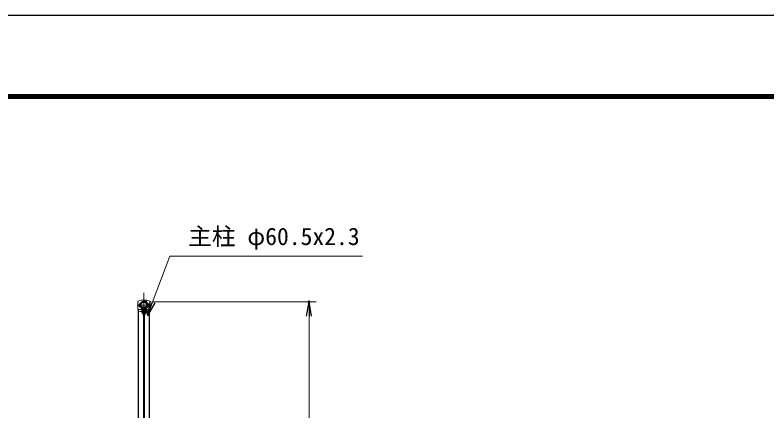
# Model space of a CAD drawing. Units: millimetres, scale not verified. Extents: x -8399 to 8401, y -5940 to 5940.
# Drawn here: x -2303 to 1865, y 3746 to 5940 of the extents above; entities that cross this region are included whole.
import ezdxf
from ezdxf.enums import TextEntityAlignment as Align

# ---------------------------------------------------------------- set-up
doc = ezdxf.new("R2010")
doc.units = ezdxf.units.MM
doc.header["$LTSCALE"] = 20
doc.header["$PDMODE"] = 32
doc.header["$PDSIZE"] = 10
doc.linetypes.add('USER1', pattern=[50.8, 31.75, -6.35, 6.35, -6.35])
for name, color, linetype, lineweight in [('0-1_D-STR1', 1, 'Continuous', 25), ('0-4_D-BMK', 2, 'USER1', 13), ('0-5_D-STR-DIM', 7, 'Continuous', 13), ('0-8_D-STR3', 3, 'Continuous', 13), ('0-9_D-STR-TXT', 7, 'Continuous', 13), ('0-E_D-TTL', 7, 'Continuous', 25)]:
    doc.layers.add(name, color=color, linetype=linetype, lineweight=lineweight)
doc.layers.add('0-6_0', color=7, linetype='Continuous')
doc.layers.add('0-7_Defpoints', color=8, linetype='Continuous')
doc.styles.add('ＭＳ ゴシック', font='')
doc.styles.get('ＭＳ ゴシック').set_extended_font_data('MS Gothic')

# ---------------------------------------------------------------- blocks, each defined once
blk = doc.blocks.new('_Open')
at = {"layer": '0-6_0'}
blk.add_line((-20, 3.333), (0, 0), dxfattribs=at)
blk.add_lwpolyline([(-20, -3.333), (0, 0), (-20, 0)], dxfattribs=at)

msp = doc.modelspace()

# ---------------------------------------------------------------- linework, layer by layer
at = {"layer": '0-1_D-STR1'}
for p, q in [((-1618.83, 3687.95), (-1618.83, 4308.9)), ((-1598.76, 4322.15), (-1597.37, 4322.95)), ((-1595.26, 4316.07), (-1598.76, 4322.15)), ((-1593.87, 4316.87), (-1597.37, 4322.95)), ((-1583.3, 4316.87), (-1579.79, 4322.95)), ((-1581.91, 4316.07), (-1578.4, 4322.15)), ((-1578.4, 4322.15), (-1579.79, 4322.95)), ((-1558.33, 3687.95), (-1558.33, 4308.9))]:
    msp.add_line(p, q, dxfattribs=at)
for centre, radius, start, end in [((-1588.58, 4331.4), 19.05, 294.32478, 245.67522), ((-1588.58, 4331.4), 17.45, 294.32478, 245.67522), ((-1595.6, 4315.87), 2, 245.67522, 30), ((-1595.6, 4315.87), 0.401, 245.67522, 30), ((-1581.56, 4315.87), 2, 150, 294.32478), ((-1581.56, 4315.87), 0.401, 150, 294.32478)]:
    msp.add_arc(centre, radius, start, end, dxfattribs=at)
at = {"layer": '0-4_D-BMK'}
for p, q in [((-1588.58, 4400.45), (-1588.58, -3459.55)), ((-1626.55, 4331.4), (-1550.61, 4331.4)), ((-1613.02, 4296.4), (-1564.14, 4296.4))]:
    msp.add_line(p, q, dxfattribs=at)
at = {"layer": '0-5_D-STR-DIM'}
for p, q in [((-1540.08, 4350.45), (-633.58, 4350.45)), ((-673.58, 2870.45), (-673.58, 4270.45))]:
    msp.add_line(p, q, dxfattribs=at)
at = {"layer": '0-7_Defpoints'}
for p in [(-1580.08, 4350.45), (-673.58, 4350.45)]:
    msp.add_point(p, dxfattribs=at)
at = {"layer": '0-8_D-STR3'}
for p, q in [((-1615.38, 4337.9), (-1615.38, 4324.9)), ((-1610.58, 4339.4), (-1610.58, 4323.4)), ((-1561.08, 4339.5), (-1566.58, 4339.5)), ((-1566.58, 4339.5), (-1566.58, 4323.3)), ((-1561.08, 4335.45), (-1566.58, 4335.45)), ((-1560.08, 4337.64), (-1560.08, 4325.29)), ((-1554.93, 4351.41), (-1554.93, 4308.9)), ((-1610.21, 4335.4), (-1610.58, 4335.4)), ((-1610.21, 4327.4), (-1610.58, 4327.4)), ((-1599.88, 4289.84), (-1599.88, 4302.84)), ((-1595.08, 4279.7), (-1595.08, 4308.97)), ((-1592.78, 4279.7), (-1592.78, 4308.97)), ((-1591.08, 4301.72), (-1592.78, 4301.72)), ((-1591.08, 4301.72), (-1591.08, 4291.08)), ((-1591.08, 4300.4), (-1590.83, 4300.4)), ((-1590.83, 4311.4), (-1590.83, 2369.5)), ((-1590.83, 4311.4), (-1586.33, 4311.4)), ((-1586.33, 4311.4), (-1586.33, 2369.5)), ((-1586.33, 4300.4), (-1584.38, 4300.4)), ((-1584.38, 4279.7), (-1584.38, 4308.97)), ((-1582.08, 4279.7), (-1582.08, 4308.97)), ((-1582.08, 4308.9), (-1554.93, 4308.9)), ((-1572.08, 4304.5), (-1582.08, 4304.5)), ((-1572.08, 4300.45), (-1582.08, 4300.45)), ((-1571.08, 4302.64), (-1571.08, 4290.29)), ((-1571.08, 4300.4), (-1571.08, 4292.4)), ((-1571.08, 4299.73), (-1570.76, 4299.73)), ((-1566.58, 4335.4), (-1566.95, 4335.4)), ((-1566.58, 4327.4), (-1566.95, 4327.4)), ((-1561.08, 4327.35), (-1566.58, 4327.35)), ((-1561.08, 4323.3), (-1566.58, 4323.3)), ((-1560.08, 4335.4), (-1559.58, 4335.4)), ((-1560.08, 4335.4), (-1559.58, 4335.4)), ((-1560.08, 4334.73), (-1559.26, 4334.73)), ((-1560.08, 4328.08), (-1559.26, 4328.08)), ((-1560.08, 4327.4), (-1559.58, 4327.4)), ((-1560.08, 4327.4), (-1559.58, 4327.4)), ((-1559.58, 4335.4), (-1559.58, 4327.4)), ((-1595.08, 4279.7), (-1592.78, 4279.7)), ((-1591.08, 4291.08), (-1592.78, 4291.08)), ((-1591.08, 4292.4), (-1590.83, 4292.4)), ((-1586.33, 4292.4), (-1584.38, 4292.4)), ((-1584.38, 4279.7), (-1582.08, 4279.7)), ((-1572.08, 4292.35), (-1582.08, 4292.35)), ((-1572.08, 4288.3), (-1582.08, 4288.3)), ((-1571.08, 4293.08), (-1570.76, 4293.08))]:
    msp.add_line(p, q, dxfattribs=at)
msp.add_lwpolyline([(-1622.23, 4351.41), (-1622.23, 4308.9), (-1595.08, 4308.9)], dxfattribs=at)
for centre, radius, start, end in [((-1618.93, 4351.41), 3.3, 116.72671, 180), ((-1588.58, 4278.52), 82.25, 67.22973, 112.77027), ((-1588.58, 4331.4), 22, 290.1633, 249.8367), ((-1588.58, 4331.4), 19.7, 289.83718, 250.16282), ((-1562.62, 4337.48), 2.54, 307.21089, 52.78911), ((-1568.78, 4331.4), 8.7, 332.26063, 27.73937), ((-1558.23, 4351.41), 3.3, 0, 63.27329), ((-1597.08, 4308.97), 2, 0, 62.72039), ((-1597.08, 4308.97), 4.3, 0, 65.03562), ((-1580.08, 4308.97), 4.3, 114.96438, 180), ((-1580.08, 4308.97), 2, 117.27961, 180), ((-1573.62, 4302.48), 2.54, 307.21089, 52.78911), ((-1579.78, 4296.4), 8.7, 332.26063, 27.73937), ((-1578.58, 4296.4), 8.5, 331.92751, 28.07249), ((-1562.63, 4325.33), 2.55, 307.42505, 52.57495), ((-1567.08, 4331.4), 8.5, 331.92751, 28.07249), ((-1573.63, 4290.33), 2.55, 307.42505, 52.57495)]:
    msp.add_arc(centre, radius, start, end, dxfattribs=at)
for centre, start_param, end_param in [((-1610.58, 4337.9), 1.5707963, 3.1415927), ((-1610.58, 4324.9), 3.1415927, 4.712389), ((-1595.08, 4302.84), 1.5707963, 3.1415927), ((-1595.08, 4289.84), 3.1415927, 4.712389)]:
    msp.add_ellipse(centre, major_axis=(4.8, 0), ratio=0.3125, start_param=start_param, end_param=end_param, dxfattribs=at)
at = {"layer": '0-9_D-STR-TXT'}
msp.add_lwpolyline([(-376.23, 4604.48), (-1445.59, 4604.48), (-1568.27, 4276.99)], dxfattribs=at)
at = {"layer": '0-E_D-TTL', "color": 2}
msp.add_lwpolyline([(-8399.36, 5940.45), (8400.64, 5940.45), (8400.64, -5939.55), (-8399.36, -5939.55)], close=True, dxfattribs=at)
at = {"layer": '0-E_D-TTL'}
for points in [[(-7859.36, 5500.45), (7860.64, 5500.45), (7860.64, -5499.55), (-7859.36, -5499.55)], [(-7854.36, 5495.45), (7855.64, 5495.45), (7855.64, -5494.55), (-7854.36, -5494.55)], [(-7849.36, 5490.45), (7850.64, 5490.45), (7850.64, -5489.55), (-7849.36, -5489.55)], [(-7844.36, 5485.45), (7845.64, 5485.45), (7845.64, -5484.55), (-7844.36, -5484.55)], [(-7839.36, 5480.45), (7840.64, 5480.45), (7840.64, -5479.55), (-7839.36, -5479.55)]]:
    msp.add_lwpolyline(points, close=True, dxfattribs=at)

# ---------------------------------------------------------------- block references
at = {"layer": '0-5_D-STR-DIM', "xscale": 4, "yscale": 4, "rotation": 90}
msp.add_blockref('_Open', (-673.58, 4350.45), dxfattribs=at)
at = {"layer": '0-9_D-STR-TXT', "xscale": 4, "yscale": 4, "rotation": 249.46512}
msp.add_blockref('_Open', (-1568.97, 4275.12), dxfattribs=at)

# ---------------------------------------------------------------- texts
at = {"layer": '0-9_D-STR-TXT', "style": 'ＭＳ ゴシック'}
msp.add_text('主柱 φ60.5x2.3', height=96.19, dxfattribs=at).set_placement((-1343.75, 4636.51), align=Align.BOTTOM_LEFT)

doc.saveas('drawing.dxf')
